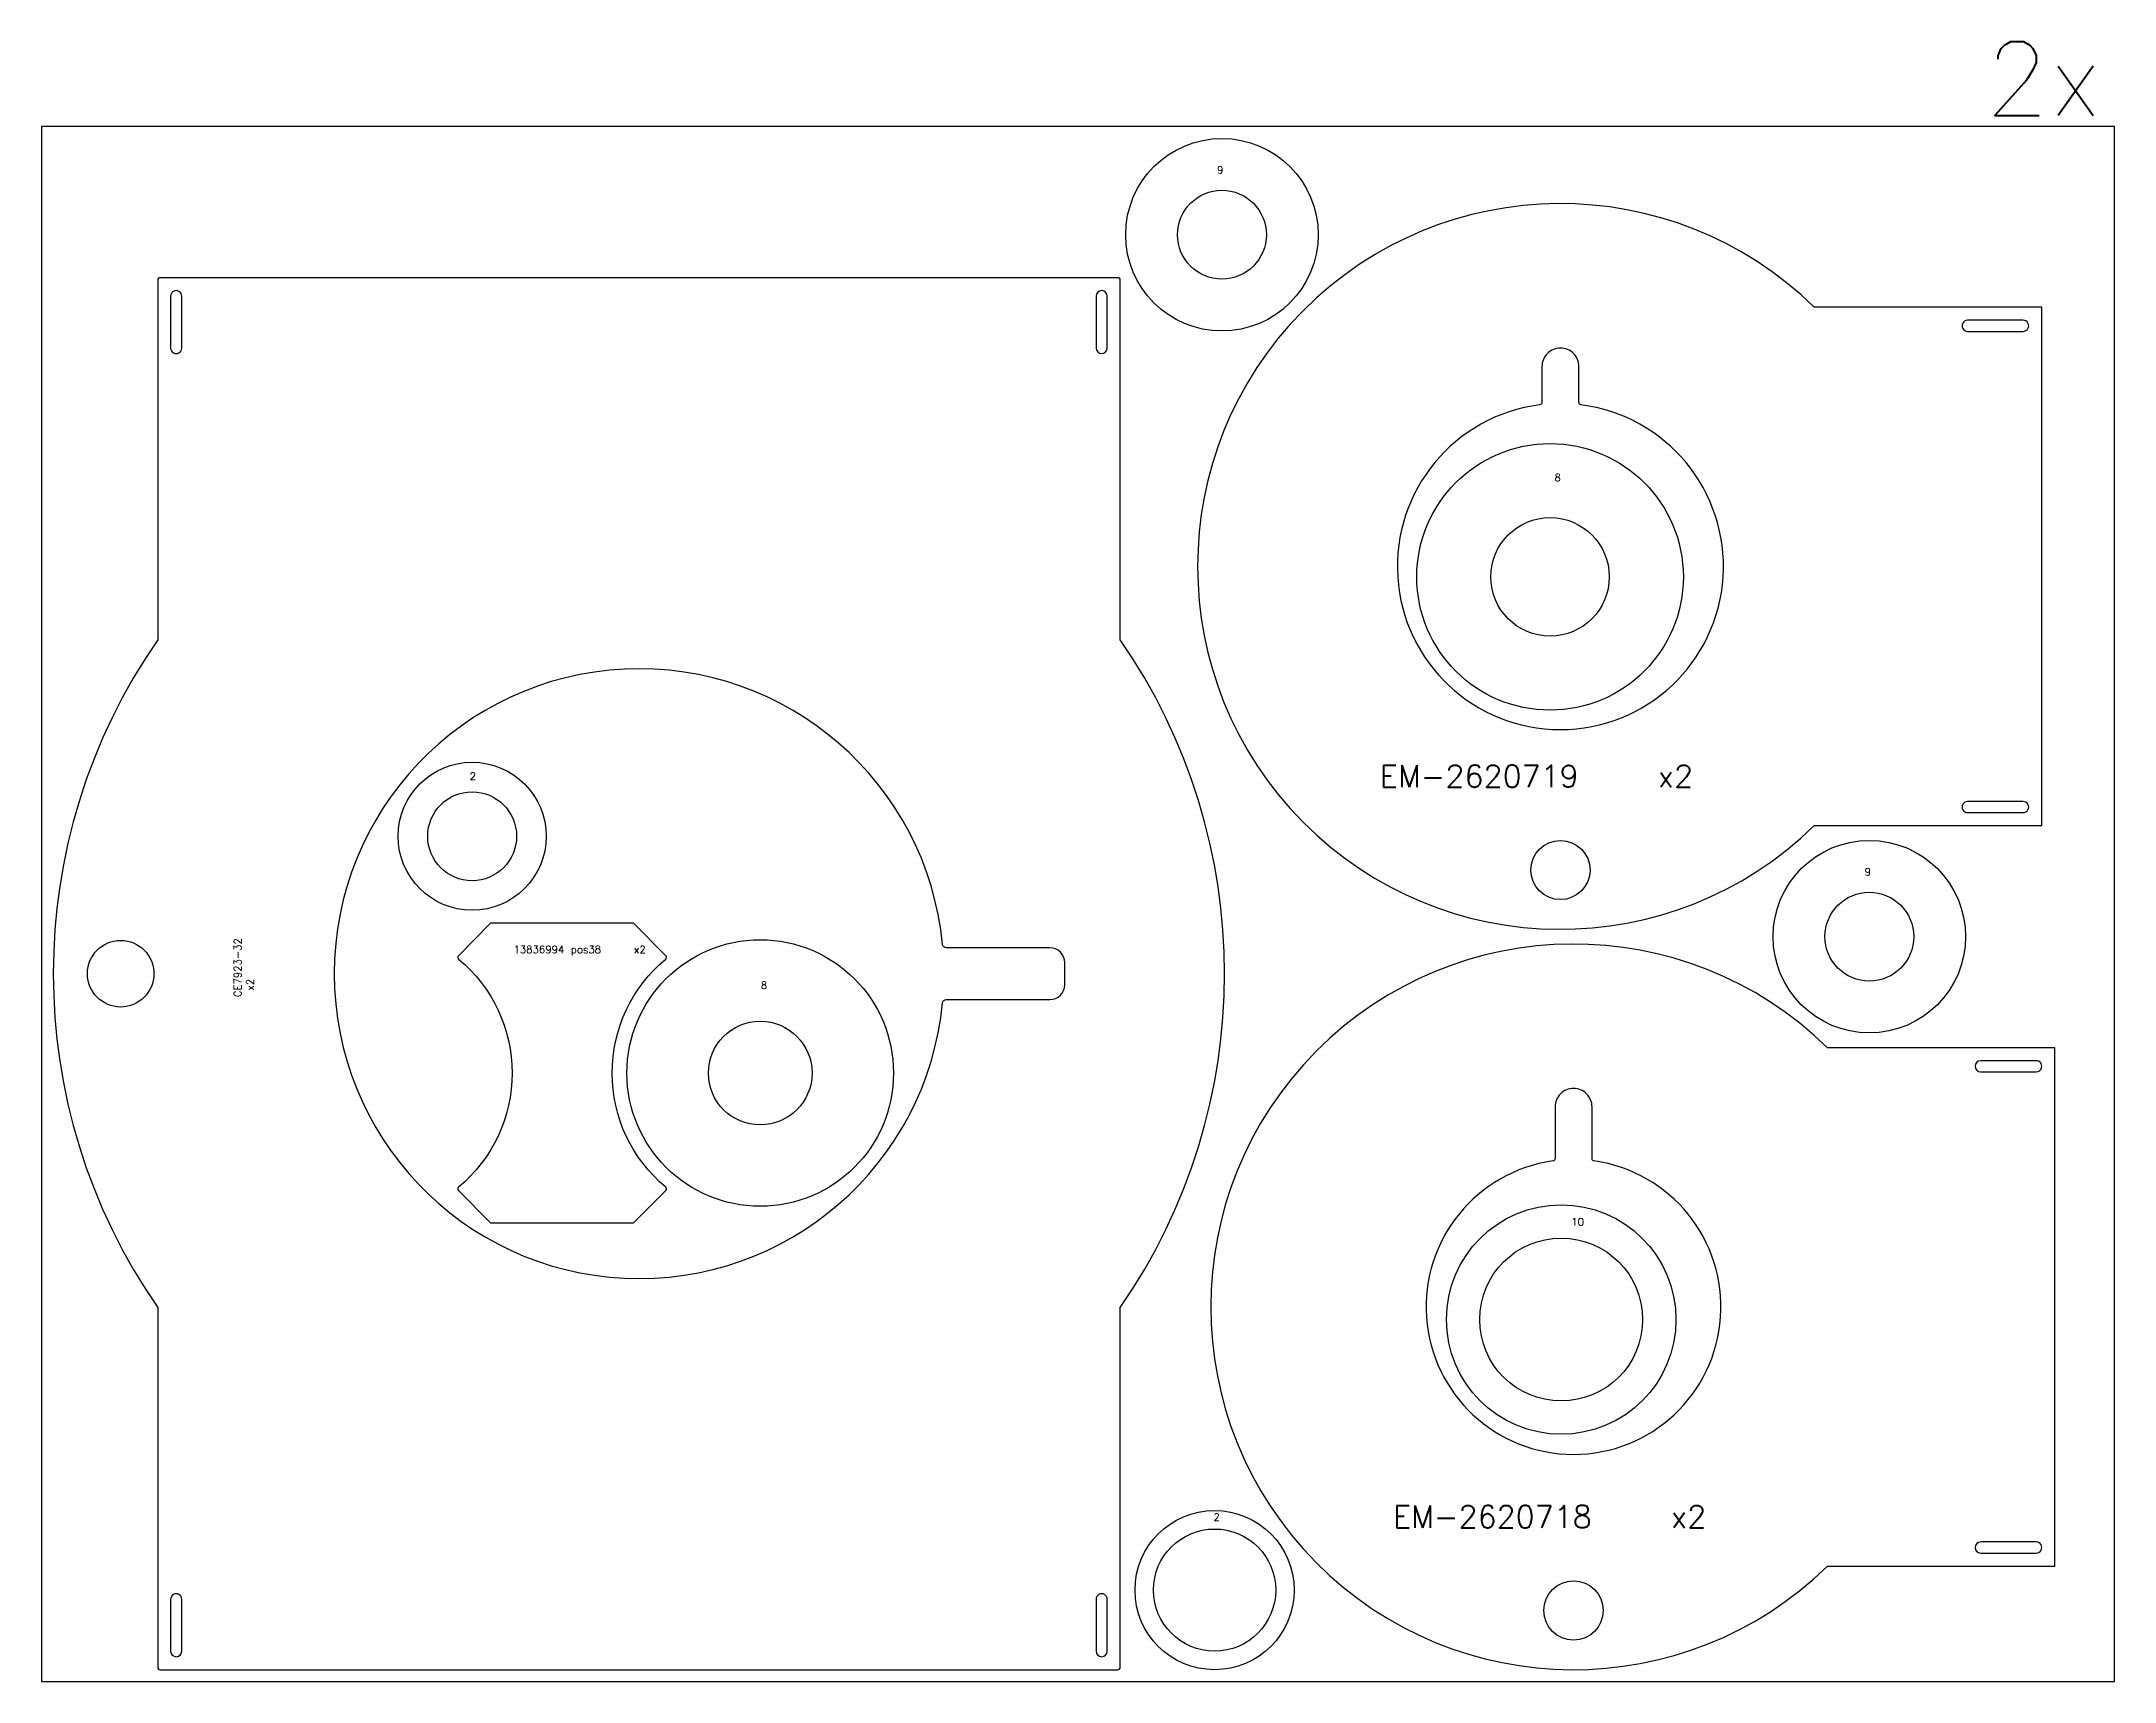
# Model space of a CAD drawing. Header units: millimetres. Extents: x 0 to 19040, y 0 to 2226.
# Drawn here: x 2940 to 5740, y 0 to 2215 of the extents above; entities that cross this region are included whole.
import ezdxf

# ---------------------------------------------------------------- set-up
doc = ezdxf.new("R2010")
doc.units = ezdxf.units.MM
for name, color, linetype in [('--NestedParts--', 7, 'Continuous'), ('sheet', 24, 'Continuous'), ('Texto', 7, 'Continuous')]:
    doc.layers.add(name, color=color, linetype=linetype)
doc.styles.get("Standard").update_dxf_attribs({"font": 'txt.shx'})

msp = doc.modelspace()

# ---------------------------------------------------------------- linework, layer by layer
at = {"layer": '--NestedParts--', "color": 7}
for points in [[(5334.5, 1856, 2.379796), (5334.5, 1156), (5641.6, 1156), (5641.6, 1856)], [(3097, 19, 0.414214), (3100, 16), (4394, 16, 0.414214), (4397, 19), (4397, 505.2, 0.312808), (4397, 1406.8), (4397, 1893, 0.414214), (4394, 1896), (3100, 1896, 0.414214), (3097, 1893), (3097, 1406.8, 0.312808), (3097, 505.2)], [(3129.5, 1801), (3129.5, 1871, 1.000004), (3114.5, 1871), (3114.5, 1801, 1.000004)], [(4364.5, 1801, 0.999994), (4379.5, 1801), (4379.5, 1871, 0.999998), (4364.5, 1871)], [(5541.6, 1823.5), (5616.6, 1823.5, 1.000003), (5616.6, 1838.5), (5541.6, 1838.5, 1.000002)], [(4963.9, 1724.3, 15.865542), (5019.2, 1724.3, -0.377803), (5016.6, 1727.2), (5016.6, 1776, 0.414214), (4991.6, 1801), (4991.6, 1801, 0.414214), (4966.6, 1776), (4966.6, 1727.2, -0.377803)], [(4157.1, 916.5, -0.386347), (4162.1, 921), (4302, 921, 0.414214), (4322, 941), (4322, 971, 0.414214), (4302, 991), (4162.1, 991, -0.386347), (4157.1, 995.5, 20.801928)], [(5541.6, 1188.5, 1.000002), (5541.6, 1173.5), (5616.6, 1173.5, 1.000004), (5616.6, 1188.5)], [(3546.7, 1024.3), (3503.1, 980.2, 0.440762), (3503.3, 975.8, -0.470317), (3503.3, 667.7, 0.440762), (3503.1, 663.3), (3546.7, 619.3), (3739.7, 619.3), (3783.4, 663.3, 0.440762), (3783.2, 667.7, -0.470317), (3783.2, 975.8, 0.440762), (3783.4, 980.2), (3739.7, 1024.3)], [(5352.3, 856, 2.379796), (5352.3, 156), (5659.3, 156), (5659.3, 856)], [(5559.3, 823.5), (5634.3, 823.5, 1.000005), (5634.3, 838.5), (5559.3, 838.5, 0.999996)], [(4984.3, 776), (4984.3, 706.1, -0.374046), (4981.7, 703.1, 14.358928), (5036.9, 703.1, -0.374046), (5034.3, 706.1), (5034.3, 776, 0.414214), (5009.3, 801), (5009.3, 801, 0.414214)], [(5559.3, 188.5, 0.999998), (5559.3, 173.5), (5634.3, 173.5, 1.000006), (5634.3, 188.5)], [(3129.5, 111, 1.000005), (3114.5, 111), (3114.5, 41, 0.999994), (3129.5, 41)], [(4364.5, 111), (4364.5, 41, 0.999996), (4379.5, 41), (4379.5, 111, 1.000002)]]:
    msp.add_lwpolyline(points, format="xyb", close=True, dxfattribs=at)
for centre, radius in [((4534.4, 1954), 130), ((4534.4, 1954), 60), ((4977.6, 1491.9), 180), ((4977.6, 1491.9), 80), ((3521.7, 1141.6), 100), ((3521.7, 1141.6), 60), ((4991.6, 1096), 40), ((5408.8, 1006), 130), ((5408.8, 1006), 60), ((3047, 956), 45), ((3910.8, 821.8), 180), ((3910.8, 821.8), 70), ((4992.6, 488.9), 155), ((4992.6, 488.9), 110), ((4524.5, 123.5), 107.5), ((4524.5, 123.5), 82.5), ((5009.3, 96), 40)]:
    msp.add_circle(centre, radius, dxfattribs=at)
at = {"layer": 'sheet', "color": 7}
msp.add_lwpolyline([(2940, 0), (5740, 0), (5740, 2100), (2940, 2100)], close=True, dxfattribs=at)

# ---------------------------------------------------------------- texts
at = {"insert": (5565.5, 2215), "char_height": 100, "attachment_point": 1}
msp.add_mtext_dynamic_manual_height_columns('2x', width=922.093, gutter_width=1, heights=[0], dxfattribs=at)
at = {"layer": 'Texto', "color": 3, "attachment_point": 1}
for s, insert, char_height, width in [('9', (4528, 2046.6), 10, 35.949), ('8', (4983.5, 1631.1), 10, 35.949), ('EM-2620719    x2', (4747.6, 1237.7), 30, 500.315), ('2', (3518.3, 1227.6), 10, 35.949), ('9', (5402.4, 1098.7), 10, 35.949), ('13836994 pos38     x2', (3577.6, 993.7), 10, 184.616), ('8', (3911.6, 945.4), 10, 35.949), ('10', (5006.3, 625.7), 10, 35.949), ('2', (4522.9, 227), 10, 35.949), ('{\\W7.515578; }EM-2620718    x2', (4765.3, 237.7), 30, 500.315)]:
    msp.add_mtext(s, dxfattribs=dict(at, insert=insert, char_height=char_height, width=width))
at = {"layer": 'Texto', "color": 3, "insert": (3200, 924.3), "char_height": 10, "width": 123.027, "attachment_point": 1, "rotation": 90}
msp.add_mtext('CE7923-32     x2', dxfattribs=at)

doc.saveas('drawing.dxf')
